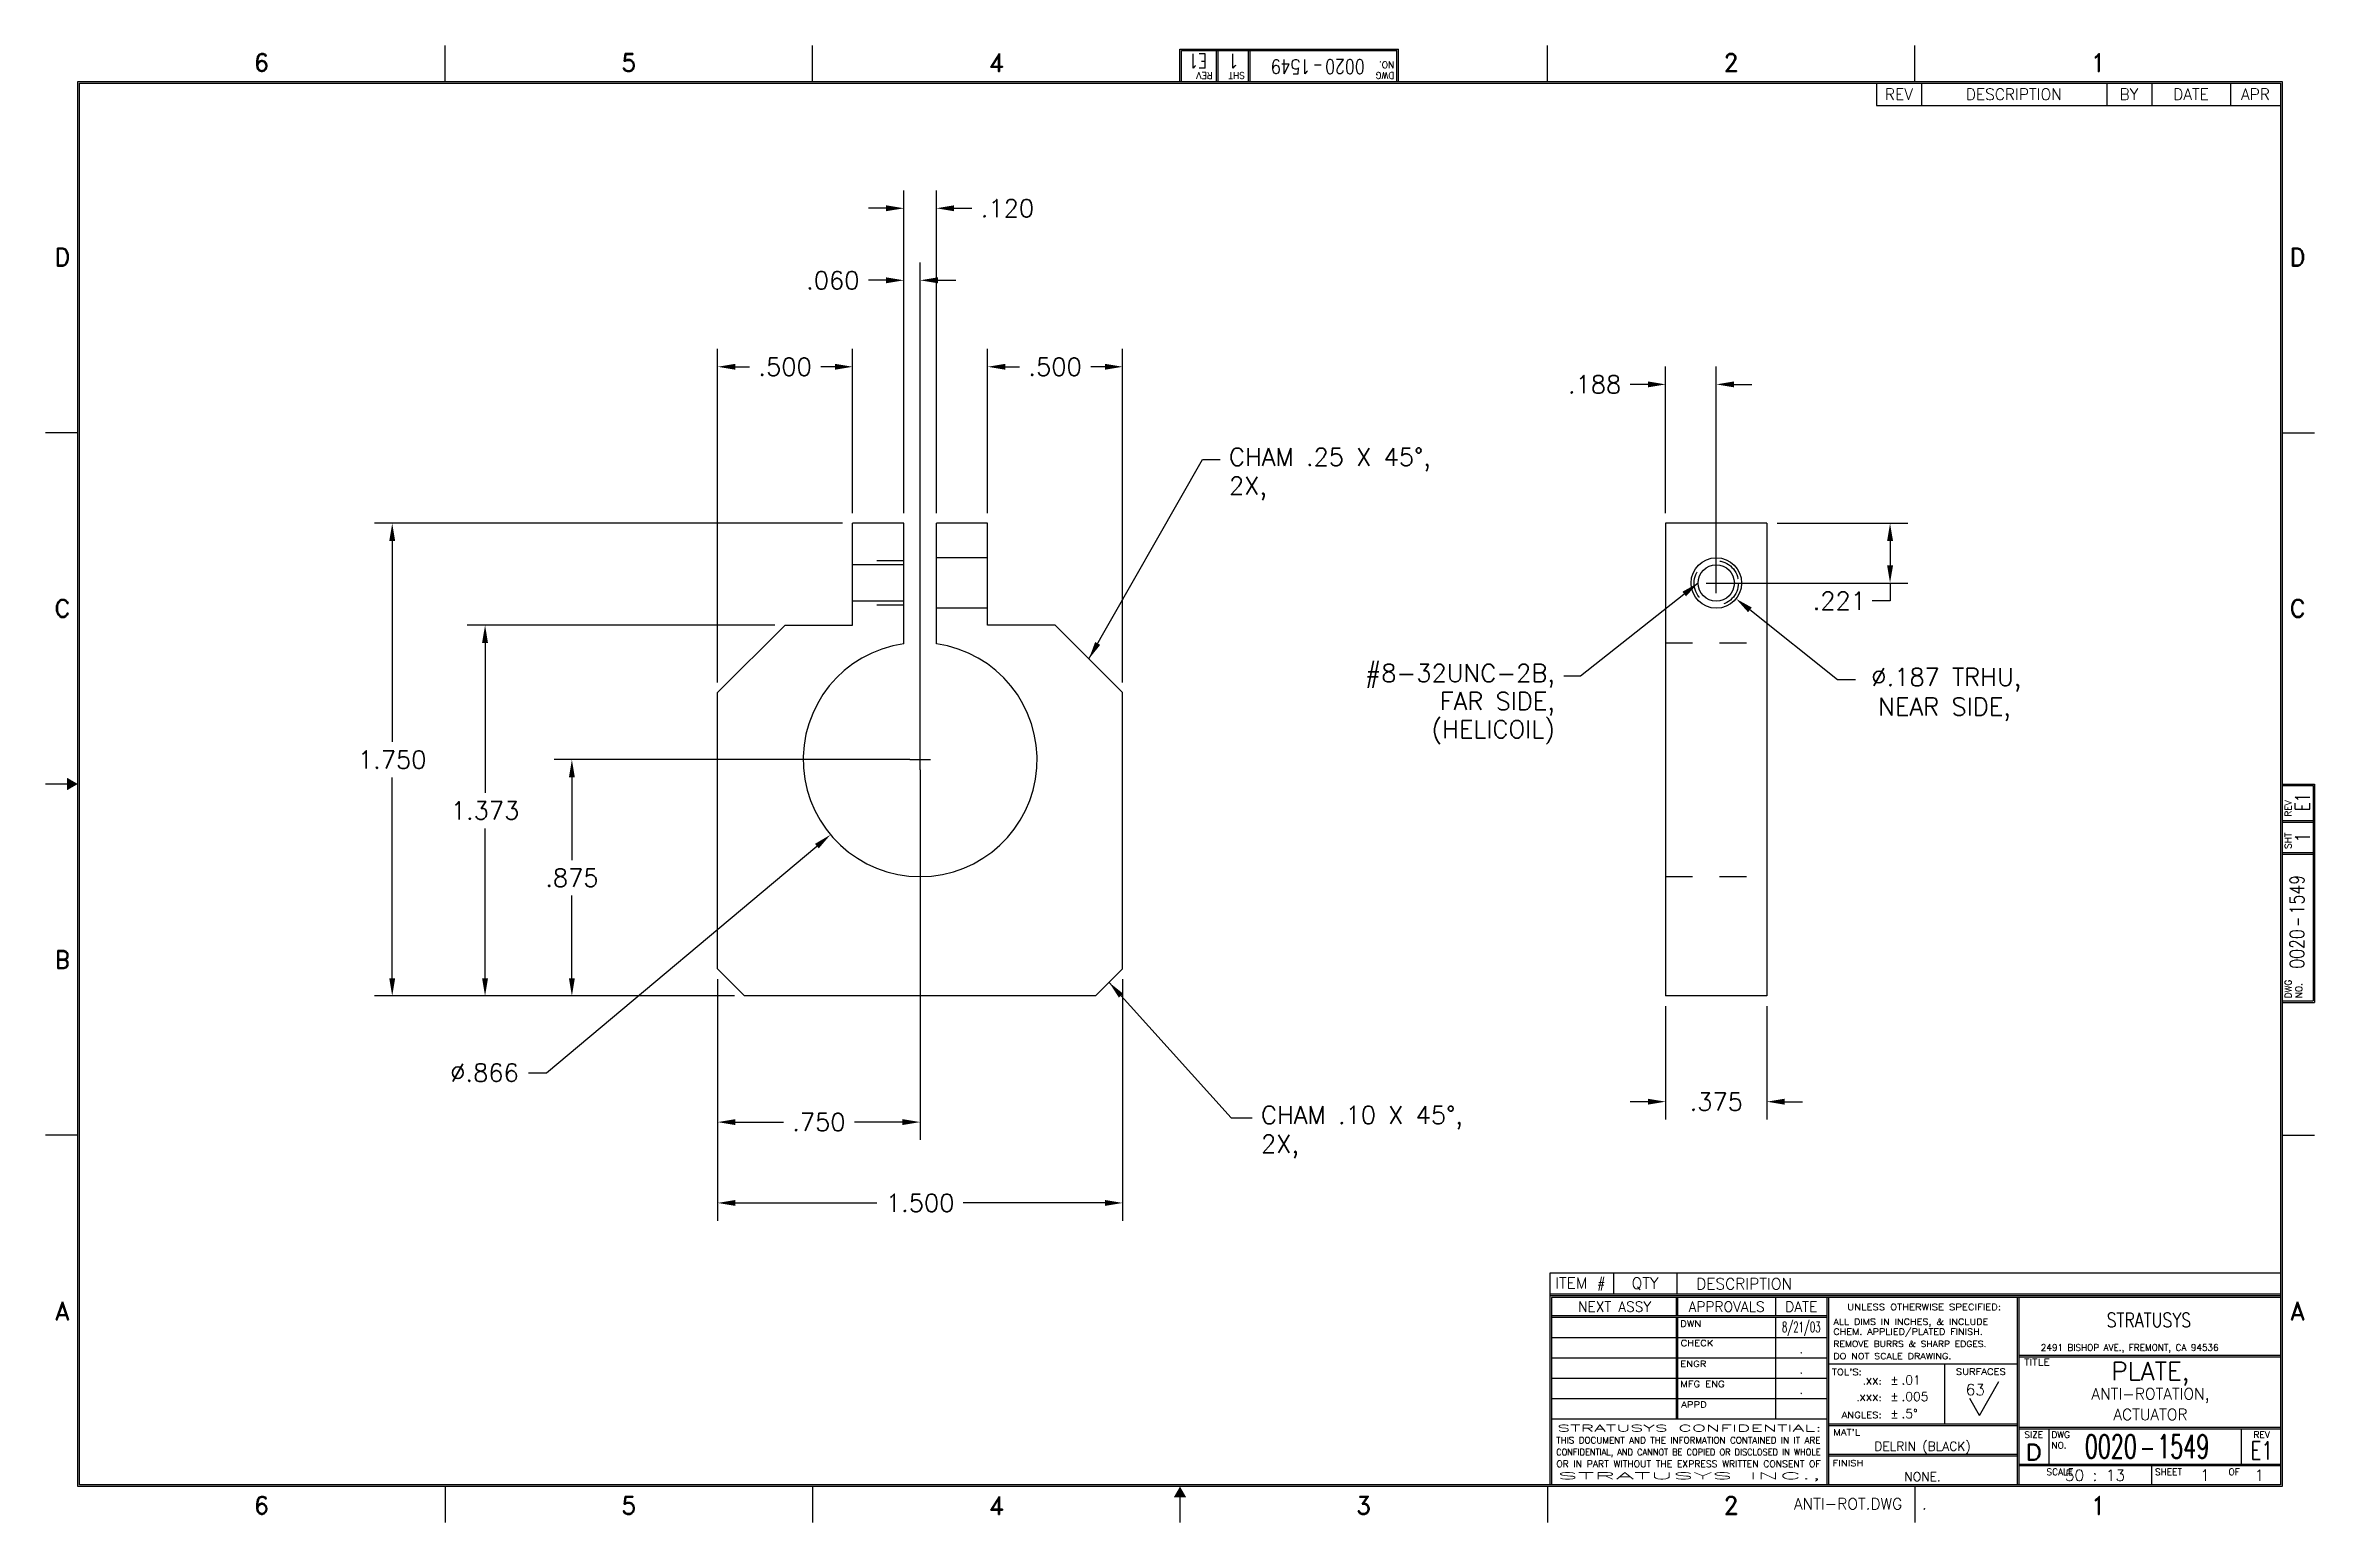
# Model space of a CAD drawing. Extents: x -224.39 to -215.99, y -137.38 to -131.91.
import ezdxf
from ezdxf.enums import TextEntityAlignment as Align

# ---------------------------------------------------------------- set-up
doc = ezdxf.new("R2010")
doc.units = 0
doc.header["$LTSCALE"] = 0.211035
doc.header["$MEASUREMENT"] = 0
doc.header["$PDMODE"] = 1
doc.linetypes.add('HIDDEN', pattern=[0.375, 0.25, -0.125])
doc.layers.get('0').update_dxf_attribs({"linetype": 'CONTINUOUS'})
doc.layers.get('DEFPOINTS').update_dxf_attribs({"linetype": 'CONTINUOUS'})
for name, color, linetype in [('BOR', 2, 'CONTINUOUS'), ('DIM', 254, 'CONTINUOUS'), ('XM-ACTUATOR', 3, 'CONTINUOUS')]:
    doc.layers.add(name, color=color, linetype=linetype)
doc.styles.add('ROMAND', font='romand')
doc.styles.add('ROMANT', font='romant', dxfattribs={"width": 1.2})
doc.styles.add('STD', font='ROMANS', dxfattribs={"bigfont": 'MECHDIMS'})
doc.dimstyles.get("Standard").update_dxf_attribs({"dimtxt": 0.18, "dimasz": 0.18, "dimexe": 0.18, "dimexo": 0.0625, "dimgap": 0.09, "dimtad": 0, "dimtih": 1, "dimtoh": 1, "dimdec": 4, "dimzin": 0, "dimtxsty": 'STD', "dimcen": 0.09, "dimazin": 3, "dimtfac": 1, "dimtdec": 4, "dimtofl": 0, "dimtmove": 0, "dimatfit": 3, "dimtolj": 1, "dimtzin": 0})

# ---------------------------------------------------------------- blocks, each defined once
blk = doc.blocks.new('*D2')
at = {"color": 0, "linetype": 'BYBLOCK'}
for p, q in [((-221.1931, -134.5546), (-222.5108, -134.5546)), ((-222.4449, -134.6205), (-222.4449, -134.9263)), ((-222.4449, -135.3638), (-222.4449, -135.058)), ((-221.8431, -135.4296), (-222.5108, -135.4296))]:
    blk.add_line(p, q, dxfattribs=at)
for points in [[(-222.4559, -134.6205), (-222.434, -134.6205), (-222.4449, -134.5546)], [(-222.4559, -135.3638), (-222.434, -135.3638), (-222.4449, -135.4296)]]:
    blk.add_solid(points, dxfattribs=at)
at = {"layer": 'DEFPOINTS', "color": 0, "linetype": 'BYBLOCK'}
for p in [(-221.1551, -134.5546, -47.035), (-222.4449, -135.4296), (-221.8051, -135.4296, -47.035)]:
    blk.add_point(p, dxfattribs=at)
at = {"color": 0, "linetype": 'BYBLOCK', "insert": (-222.4449, -134.9921), "char_height": 0.06584, "attachment_point": 5, "style": 'STD'}
blk.add_mtext('\\A1;.875', dxfattribs=at)
blk = doc.blocks.new('*D3')
at = {"color": 0, "linetype": 'BYBLOCK'}
for p, q in [((-221.1551, -134.5926), (-221.1551, -135.9626)), ((-221.9051, -135.3676), (-221.9051, -135.9626)), ((-221.8393, -135.8967), (-221.6618, -135.8967)), ((-221.221, -135.8967), (-221.3984, -135.8967))]:
    blk.add_line(p, q, dxfattribs=at)
for points in [[(-221.8393, -135.8857), (-221.8393, -135.9077), (-221.9051, -135.8967)], [(-221.221, -135.8857), (-221.221, -135.9077), (-221.1551, -135.8967)]]:
    blk.add_solid(points, dxfattribs=at)
at = {"layer": 'DEFPOINTS', "color": 0, "linetype": 'BYBLOCK'}
for p in [(-221.1551, -134.5546, -47.035), (-221.9051, -135.3296, -47.035), (-221.9051, -135.8967)]:
    blk.add_point(p, dxfattribs=at)
at = {"color": 0, "linetype": 'BYBLOCK', "insert": (-221.5301, -135.8967), "char_height": 0.06584, "attachment_point": 5, "style": 'STD'}
blk.add_mtext('\\A1;.750', dxfattribs=at)
blk = doc.blocks.new('*D4')
at = {"color": 0, "linetype": 'BYBLOCK'}
for p, q in [((-221.9051, -135.3676), (-221.9051, -136.2619)), ((-220.4051, -135.3676), (-220.4051, -136.2619)), ((-221.8393, -136.196), (-221.315, -136.196)), ((-220.471, -136.196), (-220.9952, -136.196))]:
    blk.add_line(p, q, dxfattribs=at)
for points in [[(-221.8393, -136.1851), (-221.8393, -136.207), (-221.9051, -136.196)], [(-220.471, -136.1851), (-220.471, -136.207), (-220.4051, -136.196)]]:
    blk.add_solid(points, dxfattribs=at)
at = {"layer": 'DEFPOINTS', "color": 0, "linetype": 'BYBLOCK'}
for p in [(-221.9051, -135.3296, -47.035), (-220.4051, -135.3296, -47.035), (-221.9051, -136.196)]:
    blk.add_point(p, dxfattribs=at)
at = {"color": 0, "linetype": 'BYBLOCK', "insert": (-221.1551, -136.196), "char_height": 0.06584, "attachment_point": 5, "style": 'STD'}
blk.add_mtext('\\A1;1.500', dxfattribs=at)
blk = doc.blocks.new('*D5')
at = {"color": 0, "linetype": 'BYBLOCK'}
for p, q in [((-221.6931, -134.0566), (-222.8324, -134.0566)), ((-222.7665, -134.1225), (-222.7665, -134.6773)), ((-222.7665, -135.3638), (-222.7665, -134.809)), ((-221.8431, -135.4296), (-222.8324, -135.4296))]:
    blk.add_line(p, q, dxfattribs=at)
for points in [[(-222.7775, -134.1225), (-222.7556, -134.1225), (-222.7665, -134.0566)], [(-222.7775, -135.3638), (-222.7556, -135.3638), (-222.7665, -135.4296)]]:
    blk.add_solid(points, dxfattribs=at)
at = {"layer": 'DEFPOINTS', "color": 0, "linetype": 'BYBLOCK'}
for p in [(-222.7665, -134.0566), (-221.6551, -134.0566, -47.035), (-221.8051, -135.4296, -47.035)]:
    blk.add_point(p, dxfattribs=at)
at = {"color": 0, "linetype": 'BYBLOCK', "insert": (-222.7665, -134.7431), "char_height": 0.06584, "attachment_point": 5, "style": 'STD'}
blk.add_mtext('\\A1;1.373', dxfattribs=at)
blk = doc.blocks.new('*D6')
at = {"color": 0, "linetype": 'BYBLOCK'}
for p, q in [((-221.4431, -133.6796), (-223.1762, -133.6796)), ((-223.1103, -133.7455), (-223.1103, -134.4888)), ((-223.1103, -135.3638), (-223.1103, -134.6205)), ((-221.8431, -135.4296), (-223.1762, -135.4296))]:
    blk.add_line(p, q, dxfattribs=at)
for points in [[(-223.1213, -133.7455), (-223.0994, -133.7455), (-223.1103, -133.6796)], [(-223.1213, -135.3638), (-223.0994, -135.3638), (-223.1103, -135.4296)]]:
    blk.add_solid(points, dxfattribs=at)
at = {"layer": 'DEFPOINTS', "color": 0, "linetype": 'BYBLOCK'}
for p in [(-221.4051, -133.6796, -47.035), (-223.1103, -135.4296), (-221.8051, -135.4296, -47.035)]:
    blk.add_point(p, dxfattribs=at)
at = {"color": 0, "linetype": 'BYBLOCK', "insert": (-223.1103, -134.5546), "char_height": 0.06584, "attachment_point": 5, "style": 'STD'}
blk.add_mtext('\\A1;1.750', dxfattribs=at)
blk = doc.blocks.new('*D9')
at = {"color": 0, "linetype": 'BYBLOCK'}
for p, q in [((-221.9051, -134.2686), (-221.9051, -133.0341)), ((-221.4051, -133.6416), (-221.4051, -133.0341)), ((-221.8393, -133.1), (-221.7868, -133.1)), ((-221.471, -133.1), (-221.5234, -133.1))]:
    blk.add_line(p, q, dxfattribs=at)
for points in [[(-221.8393, -133.089), (-221.8393, -133.1109), (-221.9051, -133.1)], [(-221.471, -133.089), (-221.471, -133.1109), (-221.4051, -133.1)]]:
    blk.add_solid(points, dxfattribs=at)
at = {"layer": 'DEFPOINTS', "color": 0, "linetype": 'BYBLOCK'}
for p in [(-221.9051, -133.1), (-221.4051, -133.6796, -47.035), (-221.9051, -134.3066, -47.035)]:
    blk.add_point(p, dxfattribs=at)
at = {"color": 0, "linetype": 'BYBLOCK', "insert": (-221.6551, -133.1), "char_height": 0.06584, "attachment_point": 5, "style": 'STD'}
blk.add_mtext('\\A1;.500', dxfattribs=at)
blk = doc.blocks.new('*D10')
at = {"color": 0, "linetype": 'BYBLOCK'}
for p, q in [((-220.9051, -133.6416), (-220.9051, -133.0341)), ((-220.4051, -134.2686), (-220.4051, -133.0341)), ((-220.8393, -133.1), (-220.7868, -133.1)), ((-220.471, -133.1), (-220.5234, -133.1))]:
    blk.add_line(p, q, dxfattribs=at)
for points in [[(-220.8393, -133.089), (-220.8393, -133.1109), (-220.9051, -133.1)], [(-220.471, -133.089), (-220.471, -133.1109), (-220.4051, -133.1)]]:
    blk.add_solid(points, dxfattribs=at)
at = {"layer": 'DEFPOINTS', "color": 0, "linetype": 'BYBLOCK'}
for p in [(-220.4051, -133.1), (-220.9051, -133.6796, -47.035), (-220.4051, -134.3066, -47.035)]:
    blk.add_point(p, dxfattribs=at)
at = {"color": 0, "linetype": 'BYBLOCK', "insert": (-220.6551, -133.1), "char_height": 0.06584, "attachment_point": 5, "style": 'STD'}
blk.add_mtext('\\A1;.500', dxfattribs=at)
blk = doc.blocks.new('*D11')
at = {"color": 0, "linetype": 'BYBLOCK'}
for p, q in [((-221.281, -132.7798), (-221.3468, -132.7798)), ((-221.2151, -133.6416), (-221.2151, -132.714)), ((-221.1551, -134.5166), (-221.1551, -132.714)), ((-221.0893, -132.7798), (-221.0234, -132.7798))]:
    blk.add_line(p, q, dxfattribs=at)
for points in [[(-221.281, -132.7689), (-221.281, -132.7908), (-221.2151, -132.7798)], [(-221.0893, -132.7689), (-221.0893, -132.7908), (-221.1551, -132.7798)]]:
    blk.add_solid(points, dxfattribs=at)
at = {"layer": 'DEFPOINTS', "color": 0, "linetype": 'BYBLOCK'}
for p in [(-221.2151, -132.7798), (-221.2151, -133.6796, -47.035), (-221.1551, -134.5546, -47.035)]:
    blk.add_point(p, dxfattribs=at)
at = {"color": 0, "linetype": 'BYBLOCK', "insert": (-221.4785, -132.7798), "char_height": 0.06584, "attachment_point": 5, "style": 'STD'}
blk.add_mtext('\\A1;.060', dxfattribs=at)
blk = doc.blocks.new('*D12')
at = {"color": 0, "linetype": 'BYBLOCK'}
for p, q in [((-221.2151, -133.6416), (-221.2151, -132.4472)), ((-221.0951, -133.6416), (-221.0951, -132.4472)), ((-221.281, -132.5131), (-221.3468, -132.5131)), ((-221.0293, -132.5131), (-220.9634, -132.5131))]:
    blk.add_line(p, q, dxfattribs=at)
for points in [[(-221.281, -132.5021), (-221.281, -132.524), (-221.2151, -132.5131)], [(-221.0293, -132.5021), (-221.0293, -132.524), (-221.0951, -132.5131)]]:
    blk.add_solid(points, dxfattribs=at)
at = {"layer": 'DEFPOINTS', "color": 0, "linetype": 'BYBLOCK'}
for p in [(-221.0951, -132.5131), (-221.2151, -133.6796, -47.035), (-221.0951, -133.6796, -47.035)]:
    blk.add_point(p, dxfattribs=at)
at = {"color": 0, "linetype": 'BYBLOCK', "insert": (-220.8317, -132.5131), "char_height": 0.06584, "attachment_point": 5, "style": 'STD'}
blk.add_mtext('\\A1;.120', dxfattribs=at)
blk = doc.blocks.new('*D13')
at = {"color": 0, "linetype": 'BYBLOCK'}
for p, q in [((-218.394, -135.4676), (-218.394, -135.887)), ((-218.019, -135.4676), (-218.019, -135.887)), ((-218.4598, -135.8211), (-218.5257, -135.8211)), ((-217.9531, -135.8211), (-217.8873, -135.8211))]:
    blk.add_line(p, q, dxfattribs=at)
for points in [[(-218.4598, -135.8102), (-218.4598, -135.8321), (-218.394, -135.8211)], [(-217.9531, -135.8102), (-217.9531, -135.8321), (-218.019, -135.8211)]]:
    blk.add_solid(points, dxfattribs=at)
at = {"layer": 'DEFPOINTS', "color": 0, "linetype": 'BYBLOCK'}
for p in [(-218.394, -135.4296, -47.035), (-218.019, -135.4296, -47.035), (-218.019, -135.8211)]:
    blk.add_point(p, dxfattribs=at)
at = {"color": 0, "linetype": 'BYBLOCK', "insert": (-218.2065, -135.8211), "char_height": 0.06584, "attachment_point": 5, "style": 'STD'}
blk.add_mtext('\\A1;.375', dxfattribs=at)
blk = doc.blocks.new('*D14')
at = {"color": 0, "linetype": 'BYBLOCK'}
for p, q in [((-218.394, -133.6416), (-218.394, -133.0993)), ((-218.2065, -133.8626), (-218.2065, -133.0993)), ((-218.4598, -133.1652), (-218.5257, -133.1652)), ((-218.1406, -133.1652), (-218.0748, -133.1652))]:
    blk.add_line(p, q, dxfattribs=at)
for points in [[(-218.4598, -133.1542), (-218.4598, -133.1762), (-218.394, -133.1652)], [(-218.1406, -133.1542), (-218.1406, -133.1762), (-218.2065, -133.1652)]]:
    blk.add_solid(points, dxfattribs=at)
at = {"layer": 'DEFPOINTS', "color": 0, "linetype": 'BYBLOCK'}
for p in [(-218.394, -133.1652), (-218.394, -133.6796, -47.035), (-218.2065, -133.9006, -47.035)]:
    blk.add_point(p, dxfattribs=at)
at = {"color": 0, "linetype": 'BYBLOCK', "insert": (-218.6574, -133.1652), "char_height": 0.06584, "attachment_point": 5, "style": 'STD'}
blk.add_mtext('\\A1;.188', dxfattribs=at)
blk = doc.blocks.new('*D16')
at = {"color": 0, "linetype": 'BYBLOCK'}
for p, q in [((-218.2065, -133.9386), (-218.2065, -133.8626)), ((-218.2445, -133.9006), (-218.1685, -133.9006)), ((-217.7573, -134.2589), (-218.0819, -134)), ((-217.6914, -134.2589), (-217.7573, -134.2589))]:
    blk.add_line(p, q, dxfattribs=at)
blk.add_solid([(-218.0751, -133.9914), (-218.0888, -134.0086), (-218.1334, -133.9589)], dxfattribs=at)
at = {"layer": 'DEFPOINTS', "color": 0, "linetype": 'BYBLOCK'}
for p in [(-218.2796, -133.8423, -47.035), (-218.1334, -133.9589, -47.035)]:
    blk.add_point(p, dxfattribs=at)
at = {"color": 0, "linetype": 'BYBLOCK', "insert": (-217.3544, -134.2589), "char_height": 0.065843, "attachment_point": 5, "style": 'STD'}
blk.add_mtext('\\A1;∅.187 TRHU,', dxfattribs=at)
blk = doc.blocks.new('*D17')
at = {"color": 0, "linetype": 'BYBLOCK'}
for p, q in [((-221.1931, -134.5546), (-221.1171, -134.5546)), ((-221.1551, -134.5926), (-221.1551, -134.5166)), ((-222.5395, -135.7138), (-221.5376, -134.8749)), ((-222.6054, -135.7138), (-222.5395, -135.7138))]:
    blk.add_line(p, q, dxfattribs=at)
blk.add_solid([(-221.5446, -134.8665), (-221.5306, -134.8833), (-221.4871, -134.8326)], dxfattribs=at)
at = {"layer": 'DEFPOINTS', "color": 0, "linetype": 'BYBLOCK'}
for p in [(-220.8231, -134.2767, -47.035), (-221.4871, -134.8326, -47.035)]:
    blk.add_point(p, dxfattribs=at)
at = {"color": 0, "linetype": 'BYBLOCK', "insert": (-222.7684, -135.7138), "char_height": 0.06584, "attachment_point": 5, "style": 'STD'}
blk.add_mtext('\\A1;∅.866', dxfattribs=at)
blk = doc.blocks.new('*D18')
at = {"color": 0, "linetype": 'BYBLOCK'}
for p, q in [((-217.981, -133.6796), (-217.497, -133.6796)), ((-217.5628, -133.7455), (-217.5628, -133.8348)), ((-218.1685, -133.9006), (-217.497, -133.9006)), ((-217.5628, -133.9665), (-217.6286, -133.9665)), ((-217.5628, -133.9006), (-217.5628, -133.9665))]:
    blk.add_line(p, q, dxfattribs=at)
for points in [[(-217.5738, -133.7455), (-217.5518, -133.7455), (-217.5628, -133.6796)], [(-217.5738, -133.8348), (-217.5518, -133.8348), (-217.5628, -133.9006)]]:
    blk.add_solid(points, dxfattribs=at)
at = {"layer": 'DEFPOINTS', "color": 0, "linetype": 'BYBLOCK'}
for p in [(-218.019, -133.6796, -47.035), (-218.2065, -133.9006, -47.035), (-217.5628, -133.9006)]:
    blk.add_point(p, dxfattribs=at)
at = {"color": 0, "linetype": 'BYBLOCK', "insert": (-217.7509, -133.9665), "char_height": 0.06584, "attachment_point": 5, "style": 'STD'}
blk.add_mtext('\\A1;.221', dxfattribs=at)
blk = doc.blocks.new('BORD-D')
at = {"color": 2}
for p, q in [((-10.2, 8.437), (-10.2, 8.937)), ((-5.1, 8.437), (-5.1, 8.937)), ((0, 8.437), (0, 8.887)), ((0, 8.887), (3.033, 8.887)), ((0.022, 8.865), (3.011, 8.865)), ((0.022, 8.437), (0.022, 8.865)), ((0.507, 8.437), (0.507, 8.865)), ((0.529, 8.437), (0.529, 8.865)), ((0.953, 8.437), (0.953, 8.865)), ((0.975, 8.437), (0.975, 8.865)), ((3.011, 8.437), (3.011, 8.865)), ((3.033, 8.437), (3.033, 8.887)), ((5.1, 8.437), (5.1, 8.937)), ((10.2, 8.437), (10.2, 8.937)), ((-15.3, 8.437), (15.3, 8.437)), ((-15.3, -11.063), (-15.3, 8.437)), ((-15.277, -11.04), (-15.277, 8.415)), ((-15.277, 8.415), (15.277, 8.415)), ((9.668, 8.415), (9.668, 8.103)), ((10.291, 8.415), (10.291, 8.103)), ((12.865, 8.415), (12.865, 8.103)), ((13.489, 8.415), (13.489, 8.103)), ((14.581, 8.415), (14.581, 8.103)), ((15.277, 8.415), (15.277, -11.04)), ((15.3, 8.437), (15.3, -11.063)), ((9.668, 8.103), (15.277, 8.103)), ((-15.3, 3.562), (-15.75, 3.562)), ((15.3, 3.562), (15.75, 3.562)), ((-15.45, -1.313), (-15.75, -1.313)), ((15.3, -1.313), (15.75, -1.313)), ((15.3, -1.335), (15.728, -1.335)), ((15.728, -1.335), (15.728, -4.323)), ((15.75, -1.313), (15.75, -4.346)), ((15.3, -1.819), (15.728, -1.819)), ((15.3, -1.842), (15.728, -1.842)), ((15.3, -2.265), (15.728, -2.265)), ((15.3, -2.288), (15.728, -2.288)), ((15.3, -4.323), (15.728, -4.323)), ((15.3, -4.346), (15.75, -4.346)), ((-15.3, -6.188), (-15.75, -6.188)), ((15.3, -6.188), (15.75, -6.188)), ((15.277, -8.103), (5.136, -8.103)), ((5.136, -8.103), (5.136, -8.393)), ((6.016, -8.103), (6.016, -8.393)), ((6.897, -8.103), (6.897, -8.393)), ((5.136, -8.393), (5.136, -11.04)), ((15.277, -8.393), (5.136, -8.393)), ((15.277, -8.415), (5.136, -8.415)), ((5.158, -8.438), (5.158, -11.04)), ((15.277, -8.438), (5.158, -8.438)), ((6.886, -8.438), (6.886, -8.695)), ((6.908, -8.438), (6.908, -8.695)), ((8.268, -8.438), (8.268, -8.695)), ((8.981, -8.438), (8.981, -11.04)), ((9.003, -8.438), (9.003, -11.04)), ((11.62, -8.438), (11.62, -11.04)), ((11.643, -8.438), (11.643, -11.04)), ((8.981, -8.695), (5.158, -8.695)), ((8.981, -8.718), (5.158, -8.718)), ((6.886, -8.718), (6.886, -10.125)), ((6.908, -8.718), (6.908, -10.125)), ((8.268, -8.718), (8.268, -10.125)), ((8.981, -9), (5.158, -9)), ((8.981, -9.282), (5.158, -9.282)), ((11.62, -9.363), (9.003, -9.363)), ((10.613, -9.363), (10.613, -10.195)), ((11.643, -9.238), (15.277, -9.238)), ((11.643, -9.26), (15.277, -9.26)), ((8.981, -9.564), (5.158, -9.564)), ((11.097, -10.074), (11.367, -9.606)), ((8.981, -9.846), (5.158, -9.846)), ((11.097, -10.074), (10.962, -9.84)), ((8.981, -10.125), (5.158, -10.125)), ((11.62, -10.195), (9.003, -10.195)), ((11.62, -10.218), (9.003, -10.218)), ((11.643, -10.238), (15.277, -10.238)), ((11.643, -10.26), (15.277, -10.26)), ((12.06, -10.26), (12.06, -10.75)), ((14.732, -10.26), (14.732, -10.75)), ((11.62, -10.618), (9.003, -10.618)), ((11.62, -10.64), (9.003, -10.64)), ((11.643, -10.75), (15.277, -10.75)), ((11.643, -10.772), (15.277, -10.772)), ((13.486, -10.772), (13.486, -11.04)), ((15.3, -11.063), (-15.3, -11.063)), ((15.277, -11.04), (-15.277, -11.04)), ((-10.2, -11.063), (-10.2, -11.563)), ((-5.1, -11.063), (-5.1, -11.563)), ((0, -11.213), (0, -11.563)), ((5.1, -11.063), (5.1, -11.563)), ((10.2, -11.063), (10.2, -11.563))]:
    blk.add_line(p, q, dxfattribs=at)
for points in [[(-15.45, -1.226), (-15.45, -1.399), (-15.3, -1.313)], [(-0.087, -11.213), (0.087, -11.213), (0, -11.063)]]:
    blk.add_solid(points, dxfattribs=at)
at = {"layer": 'DEFPOINTS'}
blk.add_point((-14.277, 7.415), dxfattribs=at)
at = {"color": 2, "style": 'ROMAND'}
for s, p in [('6', (-12.75, 8.699)), ('5', (-7.65, 8.699)), ('4', (-2.55, 8.699)), ('2', (7.65, 8.699)), ('1', (12.75, 8.699)), ('D', (-15.514, 6)), ('D', (15.514, 6)), ('C', (-15.514, 1.125)), ('C', (15.514, 1.125)), ('B', (-15.514, -3.75)), ('A', (-15.514, -8.625)), ('A', (15.514, -8.625)), ('6', (-12.75, -11.324)), ('5', (-7.65, -11.324)), ('4', (-2.55, -11.324)), ('3', (2.55, -11.324)), ('2', (7.65, -11.324)), ('1', (12.75, -11.324))]:
    blk.add_text(s, height=0.25, dxfattribs=at).set_placement(p, align=Align.MIDDLE)
at = {"color": 3, "style": 'STD'}
for s, rotation, p in [('REV', 180, (0.341, 8.566)), ('SHT', 180, (0.786, 8.566)), ('REV', 90, (15.428, -1.653)), ('SHT', 90, (15.428, -2.099))]:
    blk.add_text(s, height=0.0916, rotation=rotation, dxfattribs=at).set_placement(p, align=Align.CENTER)
at = {"color": 4, "style": 'STD'}
for rotation, p in [(180, (0.741, 8.72)), (90, (15.582, -2.054))]:
    blk.add_text('1', height=0.2, rotation=rotation, dxfattribs=at).set_placement(p, align=Align.MIDDLE)
at = {"color": 4, "style": 'STD', "width": 0.6}
for rotation, p in [(180, (1.912, 8.651)), (90, (15.514, -3.224))]:
    blk.add_text('-', height=0.2, rotation=rotation, dxfattribs=at).set_placement(p, align=Align.MIDDLE)
at = {"color": 3, "style": 'STD'}
for s, rotation, p in [('DWG', 180, (2.974, 8.565)), ('NO.', 180, (2.974, 8.713)), ('DWG', 90, (15.428, -4.287)), ('NO.', 90, (15.576, -4.287))]:
    blk.add_text(s, height=0.0916, rotation=rotation, dxfattribs=at).set_placement(p)
for s, height, p in [('REV', 0.156, (9.98, 8.259)), ('DESCRIPTION', 0.156, (11.575, 8.259)), ('BY', 0.156, (13.174, 8.259)), ('DATE', 0.156, (14.035, 8.259)), ('APR', 0.156, (14.929, 8.259)), ('#', 0.125, (5.847, -8.248)), ('QTY', 0.156, (6.456, -8.248)), ('DESCRIPTION', 0.156, (7.831, -8.248)), ('NEXT ASSY', 0.14, (6.033, -8.566)), ('APPROVALS', 0.14, (7.588, -8.566)), ('DATE', 0.14, (8.624, -8.566))]:
    blk.add_text(s, height=height, dxfattribs=at).set_placement(p, align=Align.MIDDLE)
for s, height, p in [('ITEM', 0.156, (5.208, -8.315)), ('2491 BISHOP AVE., FREMONT, CA 94536', 0.09, (11.949, -9.178)), ('%%P', 0.125, (9.86, -9.645)), ('%%P', 0.125, (9.86, -9.875)), ('%%P', 0.125, (9.86, -10.112)), ('DWG', 0.0916, (12.096, -10.388)), ('NO.', 0.0916, (12.096, -10.536)), ('SHEET', 0.091, (13.534, -10.905)), ('OF', 0.091, (14.555, -10.905))]:
    blk.add_text(s, height=height, dxfattribs=at).set_placement(p)
for s, height, width, p in [('DWN', 0.085, 1.2, (6.944, -8.845)), ('ALL DIMS IN INCHES, & INCLUDE', 0.08503, 1.15, (9.07, -8.818)), ('CHECK', 0.085, 1.2, (6.95, -9.114)), ('CHEM. APPLIED/PLATED FINISH.', 0.08503, 1.15, (9.07, -8.955)), ('REMOVE BURRS & SHARP EDGES.', 0.08503, 1.1, (9.07, -9.125)), ('ENGR', 0.085, 1.2, (6.945, -9.402)), ("TOL'S:", 0.085, 1.2, (9.049, -9.515)), ('DO NOT SCALE DRAWING.', 0.08503, 1.15, (9.07, -9.295)), ('TITLE', 0.0916, 1.2, (11.717, -9.381)), ('MFG ENG', 0.085, 1.2, (6.944, -9.681)), ('APPD', 0.085, 1.2, (6.958, -9.967))]:
    blk.add_text(s, height=height, dxfattribs=dict(at, width=width)).set_placement(p)
at = {"color": 3, "width": 1.2}
for s, height, style, p in [('UNLESS OTHERWISE SPECIFIED:', 0.08503, 'STD', (10.33, -8.571)), ('D', 0.224, 'ROMAND', (11.851, -10.586))]:
    blk.add_text(s, height=height, dxfattribs=dict(at, style=style)).set_placement(p, align=Align.MIDDLE)
at = {"color": 3}
for s, height, style, width, p in [('STRATUSYS', 0.2, 'ROMANT', 0.8, (13.449, -8.852)), ('SURFACES', 0.085, 'STD', 1.2, (11.117, -9.51))]:
    blk.add_text(s, height=height, dxfattribs=dict(at, style=style, width=width)).set_placement(p, align=Align.CENTER)
at = {"color": 3, "style": 'STD', "width": 1.2}
for s, p in [('.XX:', (9.74, -9.645)), ('ANGLES:', (9.74, -10.112)), ('.XXX:', (9.74, -9.875)), ("MAT'L", (9.441, -10.352)), ('FINISH', (9.488, -10.78))]:
    blk.add_text(s, height=0.085, dxfattribs=at).set_placement(p, align=Align.RIGHT)
at = {"color": 3}
for s, style, width, p, p2 in [('THIS DOCUMENT AND THE INFORMATION CONTAINED IN IT ARE', 'STD', 0.856943, (5.222, -10.465), (8.891, -10.465)), ('STRATUSYS CONFIDENTIAL:', 'ROMAND', 2.038299, (5.238, -10.297), (8.907, -10.297)), ('CONFIDENTIAL, AND CANNOT BE COPIED OR DISCLOSED IN WHOLE', 'STD', 0.801578, (5.223, -10.629), (8.892, -10.629)), ('OR IN PART WITHOUT THE EXPRESS WRITTEN CONSENT OF', 'STD', 0.900195, (5.224, -10.793), (8.893, -10.793)), ('STRATUSYS INC.,', 'ROMAND', 3.218368, (5.238, -10.959), (8.907, -10.959))]:
    blk.add_text(s, height=0.09, dxfattribs=dict(at, style=style, width=width)).set_placement(p, p2, align=Align.FIT)
at = {"color": 3, "style": 'STD'}
for s, height, p in [('SIZE', 0.0916, (11.851, -10.388)), ('REV', 0.0916, (15.016, -10.388)), (':', 0.156, (12.701, -10.984))]:
    blk.add_text(s, height=height, dxfattribs=at).set_placement(p, align=Align.CENTER)
at = {"color": 4, "style": 'STD', "width": 0.6}
blk.add_text('-', height=0.325, dxfattribs=at).set_placement((13.431, -10.517), align=Align.MIDDLE)
at = {"color": 3, "style": 'STD'}
for s, height, p in [('SCALE           ', 0.09157, (13.092, -10.905)), ('1', 0.156, (14.296, -10.984))]:
    blk.add_text(s, height=height, dxfattribs=at).set_placement(p, align=Align.RIGHT)
at = {"color": 4, "style": 'STD', "width": 0.75}
for tag, rotation, p in [('&TB-REV#3', 180, (0.252, 8.72)), ('&TB-REV#2', 90, (15.582, -1.564))]:
    blk.add_attdef(tag, text='', height=0.2, rotation=rotation, dxfattribs=at).set_placement(p, align=Align.MIDDLE)
at = {"color": 4, "style": 'STD', "width": 0.8}
for tag, p, rotation in [('&TB-DET#3', (1.81, 8.742), 180), ('&TB-DET#2', (15.604, -3.123), 90)]:
    blk.add_attdef(tag, p, '', height=0.2, rotation=rotation, dxfattribs=at)
for tag, rotation, p in [('&TB-COM#3', 180, (2.015, 8.742)), ('&TB-COM#2', 90, (15.604, -3.328))]:
    blk.add_attdef(tag, text='', height=0.2, rotation=rotation, dxfattribs=at).set_placement(p, align=Align.RIGHT)
at = {"color": 3, "style": 'STD', "width": 0.6}
blk.add_attdef('&TB-DATD', text='', height=0.145, dxfattribs=at).set_placement((8.624, -8.859), align=Align.MIDDLE)
at = {"color": 3, "style": 'STD', "width": 0.6, "flags": 8}
for tag, p in [('&TB-DATC', (8.624, -9.141)), ('&TB-DATE', (8.624, -9.423)), ('&TB-DATM', (8.624, -9.705)), ('&TB-DATA', (8.624, -9.984))]:
    blk.add_attdef(tag, text='', height=0.145, dxfattribs=at).set_placement(p, align=Align.MIDDLE)
at = {"color": 4, "style": 'STD'}
for tag, height, p in [('TB-TITLE#1', 0.25, (13.472, -9.586)), ('TB-TITLE#2', 0.156, (13.472, -9.854)), ('TB-TITLE#3', 0.156, (13.472, -10.139))]:
    blk.add_attdef(tag, text='', height=height, dxfattribs=at).set_placement(p, align=Align.CENTER)
at = {"color": 3, "style": 'STD'}
for tag, p, height in [('TB-TOL2P', (10.015, -9.645), 0.125), ('TB-TOL3P', (10.015, -9.875), 0.125), ('TB-TOLANG', (10.015, -10.112), 0.125), ('&TB-SCLDEN', (12.851, -10.984), 0.156)]:
    blk.add_attdef(tag, p, '', height=height, dxfattribs=at)
for tag, height, p in [('TB-SF#', 0.156, (11.04, -9.795)), ('TB-MATL', 0.125, (10.308, -10.566)), ('TB-FSH', 0.125, (10.308, -10.988))]:
    blk.add_attdef(tag, text='', height=height, dxfattribs=at).set_placement(p, align=Align.CENTER)
for tag, p, flags in [('&TB-NA#1', (5.232, -10.052), 9), ('&TB-SK#', (10.299, -11.38), 8)]:
    blk.add_attdef(tag, p, '', height=0.156, dxfattribs=dict(at, flags=flags))
at = {"color": 4, "style": 'STD', "width": 0.65}
blk.add_attdef('TB-COM#', text='', height=0.325, dxfattribs=at).set_placement((13.284, -10.669), align=Align.RIGHT)
blk.add_attdef('TB-DET#', (13.564, -10.669), '', height=0.325, dxfattribs=at)
at = {"color": 4, "style": 'STD', "width": 0.75}
blk.add_attdef('TB-REV', text='', height=0.25, dxfattribs=at).set_placement((15.016, -10.563), align=Align.MIDDLE)
at = {"color": 3, "style": 'STD'}
for tag, p in [('&TB-SCLNUM', (12.551, -10.984)), ('TB-SHTCNT', (15.051, -10.984)), ('&TB-FILNAM', (10.026, -11.38))]:
    blk.add_attdef(tag, text='', height=0.156, dxfattribs=at).set_placement(p, align=Align.RIGHT)
at = {"color": 11, "style": 'STD', "flags": 3}
blk.add_attdef('&BORDID', (-15.75, -11.563), '', height=0.2, dxfattribs=at)

msp = doc.modelspace()

# ---------------------------------------------------------------- linework, layer by layer
at = {"layer": 'XM-ACTUATOR'}
for p, q in [((-221.2151, -133.6796, -47.035), (-221.4051, -133.6796, -47.035)), ((-221.4051, -134.0566, -47.035), (-221.4051, -133.6796, -47.035)), ((-221.2151, -134.1258, -47.035), (-221.2151, -133.6796, -47.035)), ((-220.9051, -133.6796, -47.035), (-221.0951, -133.6796, -47.035)), ((-221.0951, -134.1258, -47.035), (-221.0951, -133.6796, -47.035)), ((-220.9051, -134.0566, -47.035), (-220.9051, -133.6796, -47.035)), ((-218.394, -133.6796, -47.035), (-218.394, -135.4296, -47.035)), ((-218.269, -133.6796, -47.035), (-218.394, -133.6796, -47.035)), ((-218.019, -133.6796, -47.035), (-218.269, -133.6796, -47.035)), ((-218.019, -133.6796, -47.035), (-218.019, -135.4296, -47.035)), ((-221.2151, -133.8336, -47.035), (-221.4051, -133.8336, -47.035)), ((-220.9051, -133.8071, -47.035), (-221.0951, -133.8071, -47.035)), ((-221.2151, -133.9676, -47.035), (-221.4051, -133.9676, -47.035)), ((-220.9051, -133.9941, -47.035), (-221.0951, -133.9941, -47.035)), ((-221.6551, -134.0566, -47.035), (-221.9051, -134.3066, -47.035)), ((-221.6551, -134.0566, -47.035), (-221.4051, -134.0566, -47.035)), ((-220.6551, -134.0566, -47.035), (-220.9051, -134.0566, -47.035)), ((-220.6551, -134.0566, -47.035), (-220.4051, -134.3066, -47.035)), ((-221.9051, -135.3296, -47.035), (-221.9051, -134.3066, -47.035)), ((-220.4051, -135.3296, -47.035), (-220.4051, -134.3066, -47.035)), ((-221.8051, -135.4296, -47.035), (-221.9051, -135.3296, -47.035)), ((-220.5051, -135.4296, -47.035), (-220.4051, -135.3296, -47.035)), ((-220.5051, -135.4296, -47.035), (-221.8051, -135.4296, -47.035)), ((-218.269, -135.4296, -47.035), (-218.394, -135.4296, -47.035)), ((-218.019, -135.4296, -47.035), (-218.269, -135.4296, -47.035))]:
    msp.add_line(p, q, dxfattribs=at)
at = {"layer": 'XM-ACTUATOR', "linetype": 'HIDDEN'}
for p, q in [((-221.2151, -133.8186, -47.035), (-221.4051, -133.8186, -47.035)), ((-221.2151, -133.9826, -47.035), (-221.4051, -133.9826, -47.035)), ((-218.394, -134.1216, -47.035), (-218.019, -134.1216, -47.035)), ((-218.394, -134.9876, -47.035), (-218.019, -134.9876, -47.035))]:
    msp.add_line(p, q, dxfattribs=at)
at = {"layer": 'XM-ACTUATOR'}
for radius in [0.0935, 0.067]:
    msp.add_circle((-218.2065, -133.9006, -47.035), radius, dxfattribs=at)
at = {"layer": 'XM-ACTUATOR', "linetype": 'HIDDEN'}
msp.add_circle((-218.2065, -133.9006, -47.035), 0.082, dxfattribs=at)
at = {"layer": 'XM-ACTUATOR'}
msp.add_arc((-221.1551, -134.5546, -47.035), 0.433, 97.965, 82.035, dxfattribs=at)

# ---------------------------------------------------------------- block references
at = {"layer": 'BOR'}
ref = msp.add_blockref('BORD-D', (-220.1927, -134.2946, -29.7328), dxfattribs=dict(at, xscale=0.2668082664782589, yscale=0.2668082664782589, zscale=0.2668082664782589))
ref.add_attrib('TB-TITLE#1', 'PLATE,', dxfattribs={"layer": '0', "color": 4, "height": 0.0667, "style": 'STD'}).set_placement((-216.5984, -136.8522), align=Align.CENTER)
ref.add_attrib('TB-TITLE#2', 'ANTI-ROTATION,', dxfattribs={"layer": '0', "color": 4, "height": 0.041622, "style": 'STD'}).set_placement((-216.5984, -136.9238), align=Align.CENTER)
ref.add_attrib('TB-TITLE#3', 'ACTUATOR', dxfattribs={"layer": '0', "color": 4, "height": 0.04162, "style": 'STD'}).set_placement((-216.5984, -136.9999), align=Align.CENTER)
ref.add_attrib('TB-COM#', '0020', dxfattribs={"layer": '0', "color": 4, "height": 0.08671, "style": 'STD', "width": 0.65}).set_placement((-216.6485, -137.1411), align=Align.RIGHT)
ref.add_attrib('TB-DET#', '1549', (-216.5736, -137.1411, -29.7328), dxfattribs={"layer": '0', "color": 4, "height": 0.08671, "style": 'STD', "width": 0.65})
ref.add_attrib('TB-REV', 'E1', dxfattribs={"layer": '0', "color": 4, "height": 0.0667, "style": 'STD', "width": 0.75}).set_placement((-216.1863, -137.113), align=Align.MIDDLE)
ref.add_attrib('TB-MATL', 'DELRIN (BLACK)', dxfattribs={"layer": '0', "color": 3, "height": 0.033351, "style": 'STD'}).set_placement((-217.4424, -137.1136), align=Align.CENTER)
ref.add_attrib('TB-FSH', 'NONE.', dxfattribs={"layer": '0', "color": 3, "height": 0.03335, "style": 'STD'}).set_placement((-217.4424, -137.2264), align=Align.CENTER)
ref.add_attrib('TB-TOL2P', '.01', (-217.5207, -136.8681, -29.7328), dxfattribs={"layer": '0', "color": 3, "height": 0.03335, "style": 'STD'})
ref.add_attrib('TB-TOL3P', '.005', (-217.5207, -136.9294, -29.7328), dxfattribs={"layer": '0', "color": 3, "height": 0.03335, "style": 'STD'})
ref.add_attrib('TB-TOLANG', '.5%%D', (-217.5207, -136.9927, -29.7328), dxfattribs={"layer": '0', "color": 3, "height": 0.03335, "style": 'STD'})
ref.add_attrib('TB-SF#', '63', dxfattribs={"layer": '0', "color": 3, "height": 0.04162, "style": 'STD'}).set_placement((-217.2472, -136.9081), align=Align.CENTER)
ref.add_attrib('TB-SHTCNT', '1', dxfattribs={"layer": '0', "color": 3, "height": 0.0416, "style": 'STD'}).set_placement((-216.1768, -137.2253), align=Align.RIGHT)
ref.add_attrib('&TB-FILNAM', 'ANTI-ROT.DWG', dxfattribs={"layer": '0', "color": 3, "height": 0.041622, "style": 'STD'}).set_placement((-217.5177, -137.3309), align=Align.RIGHT)
ref.add_attrib('&TB-DATD', '8/21/03', dxfattribs={"layer": '0', "color": 3, "height": 0.03869, "style": 'STD', "width": 0.6}).set_placement((-217.8917, -136.6582), align=Align.MIDDLE)
ref.add_attrib('&TB-DATC', '.', dxfattribs={"layer": '0', "color": 3, "height": 0.0387, "style": 'STD', "width": 0.6, "flags": 8}).set_placement((-217.8917, -136.7334), align=Align.MIDDLE)
ref.add_attrib('&TB-DATE', '.', dxfattribs={"layer": '0', "color": 3, "height": 0.0387, "style": 'STD', "width": 0.6, "flags": 8}).set_placement((-217.8917, -136.8086), align=Align.MIDDLE)
ref.add_attrib('&TB-DATM', '.', dxfattribs={"layer": '0', "color": 3, "height": 0.0387, "style": 'STD', "width": 0.6, "flags": 8}).set_placement((-217.8917, -136.8839), align=Align.MIDDLE)
ref.add_attrib('&TB-SCLNUM', '50', dxfattribs={"layer": '0', "color": 3, "height": 0.04162, "style": 'STD'}).set_placement((-216.8439, -137.2253), align=Align.RIGHT)
ref.add_attrib('&TB-SCLDEN', '13', (-216.7639, -137.2253, -29.7328), dxfattribs={"layer": '0', "color": 3, "height": 0.04162, "style": 'STD'})
ref.add_attrib('&TB-COM#2', '0020', dxfattribs={"layer": '0', "color": 4, "height": 0.05336, "rotation": 90, "style": 'STD', "width": 0.8}).set_placement((-216.0294, -135.1824), align=Align.RIGHT)
ref.add_attrib('&TB-DET#2', '1549', (-216.0294, -135.1278, -29.7328), dxfattribs={"layer": '0', "color": 4, "height": 0.05336, "rotation": 90, "style": 'STD', "width": 0.8})
ref.add_attrib('&TB-REV#2', 'E1', dxfattribs={"layer": '0', "color": 4, "height": 0.05336, "rotation": 90, "style": 'STD', "width": 0.75}).set_placement((-216.0352, -134.712), align=Align.MIDDLE)
ref.add_attrib('&TB-COM#3', '0020', dxfattribs={"layer": '0', "color": 4, "height": 0.05336, "rotation": 180, "style": 'STD', "width": 0.8}).set_placement((-219.6551, -131.9623), align=Align.RIGHT)
ref.add_attrib('&TB-DET#3', '1549', (-219.7097, -131.9623, -29.7328), dxfattribs={"layer": '0', "color": 4, "height": 0.05336, "rotation": 180, "style": 'STD', "width": 0.8})
ref.add_attrib('&TB-REV#3', 'E1', dxfattribs={"layer": '0', "color": 4, "height": 0.05336, "rotation": 180, "style": 'STD', "width": 0.75}).set_placement((-220.1255, -131.9681), align=Align.MIDDLE)
ref.add_attrib('&TB-SK#', '.', (-217.4448, -137.3309, -29.7328), dxfattribs={"layer": '0', "color": 3, "height": 0.0416, "style": 'STD', "flags": 8})

# ---------------------------------------------------------------- texts
at = {"layer": 'DIM', "style": 'STD'}
for s, insert, char_height, attachment_point in [('\\A1;CHAM .25 X 45%%d,', (-220.0113, -133.4438, -47.035), 0.065843, 4), ('2X,', (-220.0113, -133.5505, -47.035), 0.06584, 4), ('\\A1;#8-32UNC-2B,', (-218.8039, -134.2452, -47.035), 0.065843, 6), ('FAR SIDE,', (-218.8039, -134.3479, -47.035), 0.06584, 6), ('NEAR SIDE,', (-217.1156, -134.3683, -47.035), 0.06584, 6), ('(HELICOIL)', (-218.8039, -134.453, -47.035), 0.06584, 6), ('\\A1;CHAM .10 X 45%%d,', (-219.8927, -135.8804, -47.035), 0.065843, 4), ('2X,', (-219.8927, -135.9871, -47.035), 0.06584, 4)]:
    msp.add_mtext(s, dxfattribs=dict(at, insert=insert, char_height=char_height, attachment_point=attachment_point))

# ---------------------------------------------------------------- dimensions: what is measured, and where the dimension line sits
at = {"layer": 'DIM'}
for base, p1, p2, picture, middle in [((-221.0951, -132.5131), (-221.2151, -133.6796, -47.035), (-221.0951, -133.6796, -47.035), '*D12', (-220.8317, -132.5131)), ((-221.2151, -132.7798), (-221.1551, -134.5546, -47.035), (-221.2151, -133.6796, -47.035), '*D11', (-221.4785, -132.7798)), ((-221.9051, -133.1), (-221.4051, -133.6796, -47.035), (-221.9051, -134.3066, -47.035), '*D9', (-221.6551, -133.1)), ((-220.4051, -133.1), (-220.9051, -133.6796, -47.035), (-220.4051, -134.3066, -47.035), '*D10', (-220.6551, -133.1)), ((-218.3939824971, -133.1651873466), (-218.2064824971, -133.9006338327, -47.0349591324), (-218.3939824971, -133.6796338327, -47.0349591324), '*D14', (-218.6573541204, -133.1651873466)), ((-221.9051, -135.8967), (-221.1551, -134.5546, -47.035), (-221.9051, -135.3296, -47.035), '*D3', (-221.5301, -135.8967)), ((-221.9051, -136.196), (-220.4051, -135.3296, -47.035), (-221.9051, -135.3296, -47.035), '*D4', (-221.1551, -136.196)), ((-218.019, -135.8211), (-218.394, -135.4296, -47.035), (-218.019, -135.4296, -47.035), '*D13', (-218.2065, -135.8211))]:
    dim = msp.add_linear_dim(base=base, p1=p1, p2=p2, dimstyle='STANDARD', override={"dimscale": 0.42207, "dimtxt": 0.156, "dimasz": 0.156, "dimexe": 0.156, "dimexo": 0.09, "dimgap": 0.078, "dimdec": 3, "dimzin": 5, "dimtp": 1e-15, "dimtm": 1e-15, "dimtdec": 3}, dxfattribs=at)
    dim.commit()
    dim.dimension.update_dxf_attribs({"geometry": picture, "text_midpoint": middle})
for base, p1, p2, picture, middle in [((-223.1103, -135.4296), (-221.4051, -133.6796, -47.035), (-221.8051, -135.4296, -47.035), '*D6', (-223.1103, -134.5546)), ((-217.5628, -133.9006), (-218.019, -133.6796, -47.035), (-218.2065, -133.9006, -47.035), '*D18', (-217.7509, -133.9665)), ((-222.7665, -134.0566), (-221.8051, -135.4296, -47.035), (-221.6551, -134.0566, -47.035), '*D5', (-222.7665, -134.7431)), ((-222.4449, -135.4296), (-221.1551, -134.5546, -47.035), (-221.8051, -135.4296, -47.035), '*D2', (-222.4449, -134.9921))]:
    dim = msp.add_linear_dim(base=base, p1=p1, p2=p2, angle=90, dimstyle='STANDARD', override={"dimscale": 0.42207, "dimtxt": 0.156, "dimasz": 0.156, "dimexe": 0.156, "dimexo": 0.09, "dimgap": 0.078, "dimdec": 3, "dimzin": 5, "dimtp": 1e-15, "dimtm": 1e-15, "dimtdec": 3}, dxfattribs=at)
    dim.commit()
    dim.dimension.update_dxf_attribs({"geometry": picture, "text_midpoint": middle})
dim = msp.add_diameter_dim_2p(p1=(-218.2796, -133.8423, -47.035), p2=(-218.1334, -133.9589, -47.035), text='<> TRHU,', dimstyle='STANDARD', override={"dimscale": 0.42207, "dimtxt": 0.156, "dimasz": 0.156, "dimexe": 0.156, "dimexo": 0.09, "dimgap": 0.078, "dimdec": 3, "dimzin": 5, "dimtp": 1e-15, "dimtm": 1e-15, "dimtdec": 3}, dxfattribs=at)
dim.commit()
dim.dimension.update_dxf_attribs({"geometry": '*D16', "text_midpoint": (-217.3544, -134.2589), "dimtype": 163})
dim = msp.add_diameter_dim_2p(p1=(-220.8231, -134.2767, -47.035), p2=(-221.4871, -134.8326, -47.035), dimstyle='STANDARD', override={"dimscale": 0.42207, "dimtxt": 0.156, "dimasz": 0.156, "dimexe": 0.156, "dimexo": 0.09, "dimgap": 0.078, "dimdec": 3, "dimzin": 5, "dimtp": 1e-15, "dimtm": 1e-15, "dimtdec": 3}, dxfattribs=at)
dim.commit()
dim.dimension.update_dxf_attribs({"geometry": '*D17', "text_midpoint": (-222.7684, -135.7138), "dimtype": 163})

# ---------------------------------------------------------------- leaders
at = {"layer": 'DIM', "annotation_type": 0, "has_hookline": 1}
for points, hookline_direction, text_width in [([(-220.5301, -134.1816, -47.035), (-220.1095, -133.4438, -47.035), (-220.0443, -133.4438, -47.035)], 0, 0.8466), ([(-218.2735, -133.9006, -47.035), (-218.7094, -134.2452, -47.035), (-218.771, -134.2452, -47.035)], 1, 0.7588), ([(-220.4551, -135.3796, -47.035), (-220.0027, -135.8804, -47.035), (-219.9256, -135.8804, -47.035)], 0, 0.8466)]:
    msp.add_leader(points, dimstyle='STANDARD', override={"dimscale": 0.42207, "dimtxt": 0.156, "dimasz": 0.156, "dimexe": 0.156, "dimexo": 0.09, "dimgap": 0.078, "dimdec": 3, "dimzin": 5, "dimtp": 1e-15, "dimtm": 1e-15, "dimtdec": 3}, dxfattribs=dict(at, hookline_direction=hookline_direction, text_width=text_width))

doc.saveas('drawing.dxf')
